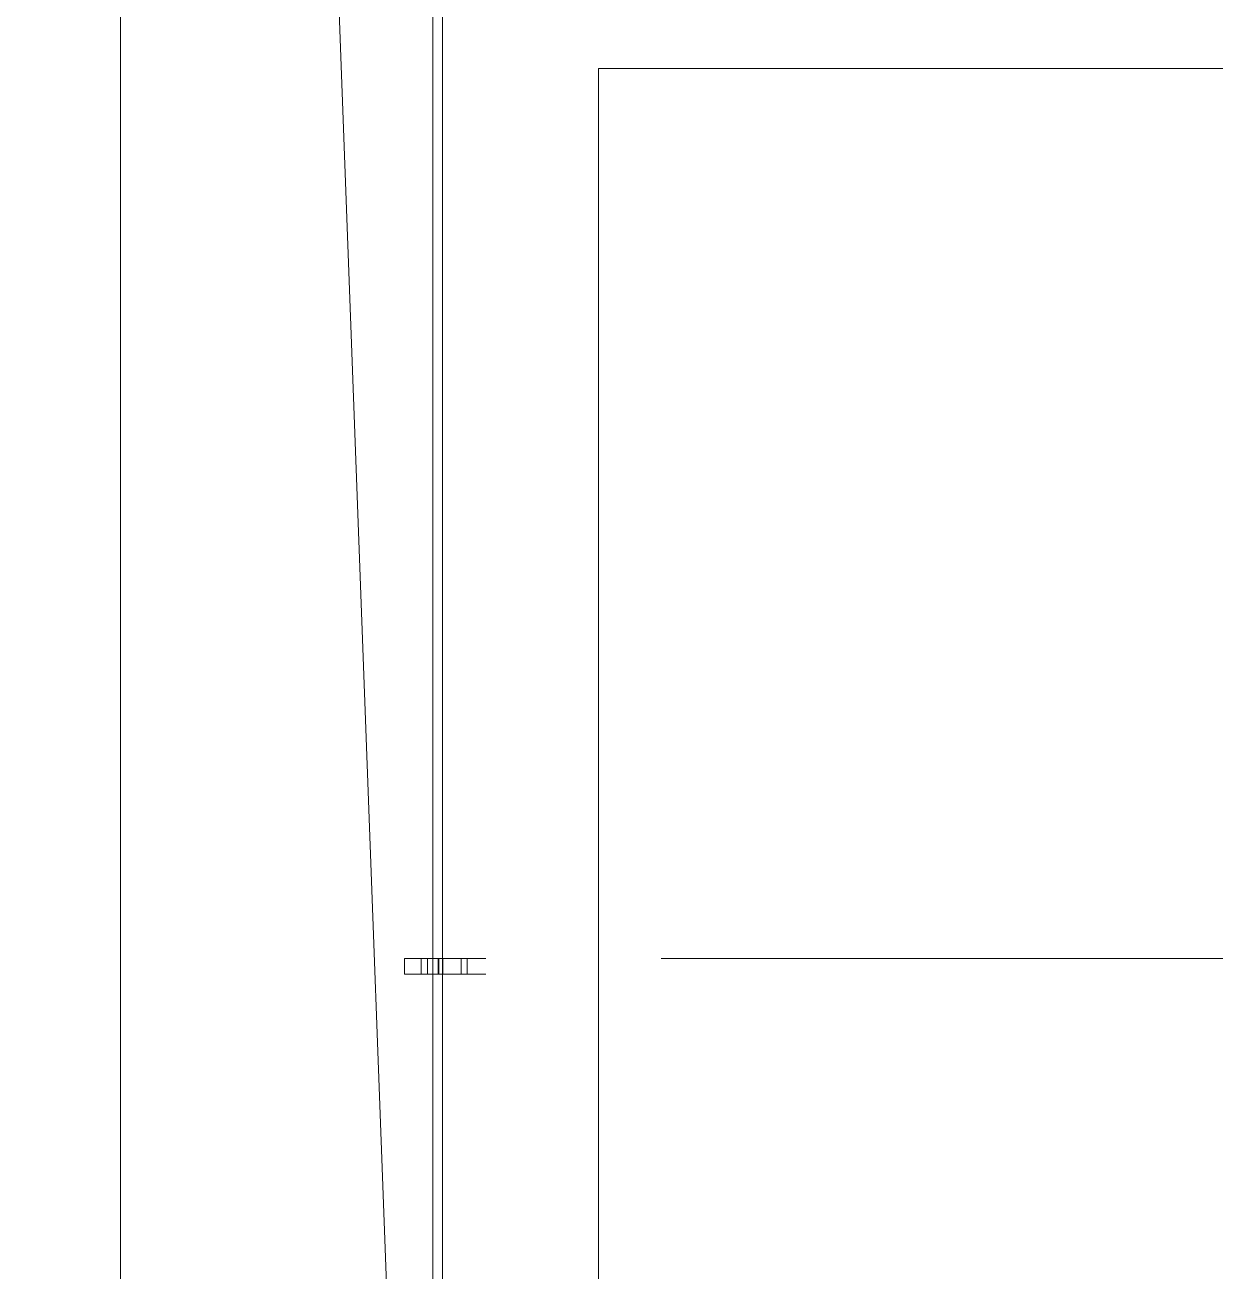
# Model space of a CAD drawing. Header units: millimetres. Extents: x -152400 to 152400, y -152400 to 152400.
# Drawn here: x 296.4 to 677.4, y 4860 to 5258.9 of the extents above; entities that cross this region are included whole.
import ezdxf

# ---------------------------------------------------------------- set-up
doc = ezdxf.new("R2010")
doc.units = ezdxf.units.MM
for name, color, linetype, lineweight in [('A-FLOR', 192, 'Continuous', 15), ('A-GENM', 13, 'Continuous', 9), ('A-WALL', 113, 'Continuous', 15)]:
    doc.layers.add(name, color=color, linetype=linetype, lineweight=lineweight)

# ---------------------------------------------------------------- blocks, each defined once
blk = doc.blocks.new('db74ce14813eb0d5c54c8992806b22fb846ee34c - db74ce14813eb0d5c54c8992806b22fb846ee34c-2050854-Cover Sheet View')
at = {"layer": 'A-GENM'}
mesh = blk.add_polyface(dxfattribs=at)
corners = [(280, 1085, 870), (-280, 1085, 870), (-280, -1085, 870), (280, -1085, 870)]
mesh.append_faces([[corners[k] for k in face] for face in [(2, 3, 0, 1)]])
mesh = blk.add_polyface(dxfattribs=at)
corners = [(280, 1085), (280, -1085), (-280, -1085), (-280, 1085)]
mesh.append_faces([[corners[k] for k in face] for face in [(1, 2, 3, 0)]])
mesh = blk.add_polyface(dxfattribs=at)
corners = [(-280, -1085, 870), (-280, 1085, 870), (-280, 1085), (-280, -1085)]
mesh.append_faces([[corners[k] for k in face] for face in [(3, 0, 1, 2)]])
mesh = blk.add_polyface(dxfattribs=at)
corners = [(290, -1085, 900), (290, 1085, 900), (-280, 1085, 900), (-280, -1085, 900)]
mesh.append_faces([[corners[k] for k in face] for face in [(2, 3, 0, 1)]])
mesh = blk.add_polyface(dxfattribs=at)
corners = [(290, -1085, 870), (-280, -1085, 870), (-280, 1085, 870), (290, 1085, 870)]
mesh.append_faces([[corners[k] for k in face] for face in [(1, 2, 3, 0)]])
mesh = blk.add_polyface(dxfattribs=at)
corners = [(-280, -1085, 900), (-280, 1085, 900), (-280, 1085, 870), (-280, -1085, 870)]
mesh.append_faces([[corners[k] for k in face] for face in [(0, 1, 2, 3)]])
blk = doc.blocks.new('Default_XYZ_box - Default_XYZ_box-2050858-Cover Sheet View')
at = {"layer": 'A-GENM'}
blk.add_line((-230, 0), (230, 0), dxfattribs=at)
at = {"layer": 'A-GENM', "transparency": 33554458}
mesh = blk.add_polyface(dxfattribs=at)
corners = [(250, 285, 40), (-250, 285, 40), (-250, -285, 40), (250, -285, 40)]
mesh.append_faces([[corners[k] for k in face] for face in [(2, 3, 0, 1)]])
mesh = blk.add_polyface(dxfattribs=at)
corners = [(250, 285), (250, -285), (-250, -285), (-250, 285)]
mesh.append_faces([[corners[k] for k in face] for face in [(1, 2, 3, 0)]])
mesh = blk.add_polyface(dxfattribs=at)
corners = [(-250, 285, 40), (250, 285, 40), (250, 285), (-250, 285)]
mesh.append_faces([[corners[k] for k in face] for face in [(0, 1, 2, 3)]])
mesh = blk.add_polyface(dxfattribs=at)
corners = [(-250, -285, 40), (-250, 285, 40), (-250, 285), (-250, -285)]
mesh.append_faces([[corners[k] for k in face] for face in [(0, 1, 2, 3)]])
at = {"layer": 'A-GENM'}
mesh = blk.add_polyface(dxfattribs=at)
corners = [(-292, 0, 425.67), (-312.09, 0, 425.67), (-312.09, 0, 428.18), (-304.7, 0, 428.18), (-307.07, 0, 432.55), (-306.42, 0, 435.37), (-304.64, 0, 437.08), (-301.34, 0, 437.6), (-292, 0, 437.6), (-292, 0, 435.09), (-301.08, 0, 435.09), (-303.73, 0, 434.29), (-304.56, 0, 432.02), (-304, 0, 429.97), (-302.48, 0, 428.59), (-299.84, 0, 428.18), (-292, 0, 428.18)]
mesh.append_faces([[corners[k] for k in face] for face in [(10, 7, 8, 9)]], dxfattribs={"vtx0": -1})
mesh.append_faces([[corners[k] for k in face] for face in [(12, 4, 11)]], dxfattribs={"vtx0": -1, "vtx1": -1})
mesh.append_faces([[corners[k] for k in face] for face in [(3, 14, 15), (4, 12, 13)]], dxfattribs={"vtx0": -1, "vtx2": -1})
mesh.append_faces([[corners[k] for k in face] for face in [(5, 6, 11, 4)]], dxfattribs={"vtx1": -1, "vtx2": -1})
mesh.append_faces([[corners[k] for k in face] for face in [(6, 7, 10, 11), (3, 4, 13, 14)]], dxfattribs={"vtx1": -1, "vtx3": -1})
mesh.append_faces([[corners[k] for k in face] for face in [(1, 2, 3, 15)]], dxfattribs={"vtx2": -1, "vtx3": -1})
mesh.append_faces([[corners[k] for k in face] for face in [(15, 16, 0, 1)]], dxfattribs={"vtx3": -1})
mesh = blk.add_polyface(dxfattribs=at)
corners = [(-312.09, -5, 428.18), (-304.7, -5, 428.18), (-304.7, 0, 428.18), (-312.09, 0, 428.18)]
mesh.append_faces([[corners[k] for k in face] for face in [(0, 1, 2, 3)]])
mesh = blk.add_polyface(dxfattribs=at)
corners = [(-292, -5, 425.67), (-312.09, -5, 425.67), (-312.09, 0, 425.67), (-292, 0, 425.67)]
mesh.append_faces([[corners[k] for k in face] for face in [(0, 1, 2, 3)]])
mesh = blk.add_polyface(dxfattribs=at)
corners = [(-309.58, 0, 441.05), (-312.09, 0, 441.05), (-312.09, 0, 443.56), (-309.58, 0, 443.56), (-292, 0, 441.05), (-306.75, 0, 441.05), (-306.75, 0, 443.56), (-292, 0, 443.56)]
mesh.append_faces([[corners[k] for k in face] for face in [(2, 3, 0, 1), (5, 6, 7, 4)]])
mesh = blk.add_polyface(dxfattribs=at)
corners = [(-292, 0, 462.71), (-312.09, 0, 462.71), (-312.09, 0, 465.23), (-304.7, 0, 465.23), (-307.07, 0, 469.6), (-306.42, 0, 472.42), (-304.64, 0, 474.13), (-301.34, 0, 474.64), (-292, 0, 474.64), (-292, 0, 472.13), (-301.08, 0, 472.13), (-303.73, 0, 471.33), (-304.56, 0, 469.07), (-304, 0, 467.01), (-302.48, 0, 465.63), (-299.84, 0, 465.23), (-292, 0, 465.23)]
mesh.append_faces([[corners[k] for k in face] for face in [(10, 7, 8, 9)]], dxfattribs={"vtx0": -1})
mesh.append_faces([[corners[k] for k in face] for face in [(12, 4, 11)]], dxfattribs={"vtx0": -1, "vtx1": -1})
mesh.append_faces([[corners[k] for k in face] for face in [(3, 14, 15), (4, 12, 13)]], dxfattribs={"vtx0": -1, "vtx2": -1})
mesh.append_faces([[corners[k] for k in face] for face in [(5, 6, 11, 4)]], dxfattribs={"vtx1": -1, "vtx2": -1})
mesh.append_faces([[corners[k] for k in face] for face in [(6, 7, 10, 11), (3, 4, 13, 14)]], dxfattribs={"vtx1": -1, "vtx3": -1})
mesh.append_faces([[corners[k] for k in face] for face in [(1, 2, 3, 15)]], dxfattribs={"vtx2": -1, "vtx3": -1})
mesh.append_faces([[corners[k] for k in face] for face in [(15, 16, 0, 1)]], dxfattribs={"vtx3": -1})
mesh = blk.add_polyface(dxfattribs=at)
corners = [(-312.09, -5, 465.23), (-304.7, -5, 465.23), (-304.7, 0, 465.23), (-312.09, 0, 465.23)]
mesh.append_faces([[corners[k] for k in face] for face in [(0, 1, 2, 3)]])
mesh = blk.add_polyface(dxfattribs=at)
corners = [(-292, -5, 462.71), (-312.09, -5, 462.71), (-312.09, 0, 462.71), (-292, 0, 462.71)]
mesh.append_faces([[corners[k] for k in face] for face in [(0, 1, 2, 3)]])
mesh = blk.add_polyface(dxfattribs=at)
corners = [(-290.74, 0, 446.7), (-290.43, 0, 449.22), (-288.55, 0, 452.47), (-289.18, 0, 455.04), (-290.96, 0, 456.26), (-293.88, 0, 456.44), (-292, 0, 452.51), (-294.19, 0, 447.99), (-299.45, 0, 446.39), (-303.34, 0, 447.11), (-306.1, 0, 449.19), (-307.07, 0, 452.39), (-304.87, 0, 456.44), (-306.75, 0, 456.44), (-306.75, 0, 458.95), (-294.02, 0, 458.95), (-289.14, 0, 458.26), (-286.87, 0, 456.08), (-286.04, 0, 452.42), (-287.21, 0, 448.24), (-299.62, 0, 448.9), (-295.74, 0, 449.97), (-294.51, 0, 452.66), (-295.73, 0, 455.35), (-299.55, 0, 456.44), (-303.29, 0, 455.32), (-304.56, 0, 452.62), (-303.31, 0, 449.99)]
mesh.append_faces([[corners[k] for k in face] for face in [(14, 12, 13)]], dxfattribs={"vtx0": -1})
mesh.append_faces([[corners[k] for k in face] for face in [(11, 26, 10)]], dxfattribs={"vtx0": -1, "vtx1": -1})
mesh.append_faces([[corners[k] for k in face] for face in [(15, 5, 23, 24)]], dxfattribs={"vtx0": -1, "vtx1": -1, "vtx3": -1})
mesh.append_faces([[corners[k] for k in face] for face in [(2, 18, 19, 1), (3, 16, 17, 2), (16, 3, 4), (8, 20, 21, 7), (9, 27, 20, 8), (10, 26, 27, 9), (12, 25, 26, 11), (24, 14, 15)]], dxfattribs={"vtx0": -1, "vtx2": -1})
mesh.append_faces([[corners[k] for k in face] for face in [(0, 1, 19)]], dxfattribs={"vtx1": -1})
mesh.append_faces([[corners[k] for k in face] for face in [(17, 18, 2)]], dxfattribs={"vtx1": -1, "vtx2": -1})
mesh.append_faces([[corners[k] for k in face] for face in [(24, 25, 12, 14)]], dxfattribs={"vtx1": -1, "vtx2": -1, "vtx3": -1})
mesh.append_faces([[corners[k] for k in face] for face in [(21, 22, 6, 7), (5, 6, 22, 23), (4, 5, 15, 16)]], dxfattribs={"vtx1": -1, "vtx3": -1})
mesh = blk.add_polyface(dxfattribs=at)
corners = [(-306.75, -5, 443.56), (-292, -5, 443.56), (-292, 0, 443.56), (-306.75, 0, 443.56)]
mesh.append_faces([[corners[k] for k in face] for face in [(0, 1, 2, 3)]])
mesh = blk.add_polyface(dxfattribs=at)
corners = [(-292, -5, 441.05), (-306.75, -5, 441.05), (-306.75, 0, 441.05), (-292, 0, 441.05)]
mesh.append_faces([[corners[k] for k in face] for face in [(0, 1, 2, 3)]])
mesh = blk.add_polyface(dxfattribs=at)
corners = [(-306.75, -5, 458.95), (-294.02, -5, 458.95), (-294.02, 0, 458.95), (-306.75, 0, 458.95)]
mesh.append_faces([[corners[k] for k in face] for face in [(0, 1, 2, 3)]])
mesh = blk.add_polyface(dxfattribs=at)
corners = [(-301.34, -5, 437.6), (-292, -5, 437.6), (-292, 0, 437.6), (-301.34, 0, 437.6)]
mesh.append_faces([[corners[k] for k in face] for face in [(3, 0, 1, 2)]])
mesh = blk.add_polyface(dxfattribs=at)
corners = [(-301.34, -5, 474.64), (-292, -5, 474.64), (-292, 0, 474.64), (-301.34, 0, 474.64)]
mesh.append_faces([[corners[k] for k in face] for face in [(3, 0, 1, 2)]])
mesh = blk.add_polyface(dxfattribs=at)
corners = [(-292, -5, 435.09), (-301.08, -5, 435.09), (-301.08, 0, 435.09), (-292, 0, 435.09)]
mesh.append_faces([[corners[k] for k in face] for face in [(3, 0, 1, 2)]])
mesh = blk.add_polyface(dxfattribs=at)
corners = [(-292, -5, 472.13), (-301.08, -5, 472.13), (-301.08, 0, 472.13), (-292, 0, 472.13)]
mesh.append_faces([[corners[k] for k in face] for face in [(3, 0, 1, 2)]])
mesh = blk.add_polyface(dxfattribs=at)
corners = [(-299.84, -5, 428.18), (-292, -5, 428.18), (-292, 0, 428.18), (-299.84, 0, 428.18)]
mesh.append_faces([[corners[k] for k in face] for face in [(0, 1, 2, 3)]])
mesh = blk.add_polyface(dxfattribs=at)
corners = [(-299.84, -5, 465.23), (-292, -5, 465.23), (-292, 0, 465.23), (-299.84, 0, 465.23)]
mesh.append_faces([[corners[k] for k in face] for face in [(0, 1, 2, 3)]])
mesh = blk.add_polyface(dxfattribs=at)
corners = [(-292, -5, 425.67), (-292, -5, 428.18), (-299.84, -5, 428.18), (-302.48, -5, 428.59), (-304, -5, 429.97), (-304.56, -5, 432.02), (-303.73, -5, 434.29), (-301.08, -5, 435.09), (-292, -5, 435.09), (-292, -5, 437.6), (-301.34, -5, 437.6), (-304.64, -5, 437.08), (-306.42, -5, 435.37), (-307.07, -5, 432.55), (-304.7, -5, 428.18), (-312.09, -5, 428.18), (-312.09, -5, 425.67)]
mesh.append_faces([[corners[k] for k in face] for face in [(5, 13, 4)]], dxfattribs={"vtx0": -1, "vtx1": -1})
mesh.append_faces([[corners[k] for k in face] for face in [(14, 2, 3), (14, 3, 4, 13), (7, 10, 11), (13, 5, 6, 12)]], dxfattribs={"vtx0": -1, "vtx2": -1})
mesh.append_faces([[corners[k] for k in face] for face in [(11, 12, 6, 7)]], dxfattribs={"vtx1": -1, "vtx3": -1})
mesh.append_faces([[corners[k] for k in face] for face in [(0, 1, 2, 16)]], dxfattribs={"vtx2": -1})
mesh.append_faces([[corners[k] for k in face] for face in [(14, 15, 16, 2)]], dxfattribs={"vtx2": -1, "vtx3": -1})
mesh.append_faces([[corners[k] for k in face] for face in [(7, 8, 9, 10)]], dxfattribs={"vtx3": -1})
mesh = blk.add_polyface(dxfattribs=at)
corners = [(-292, -5, 441.05), (-292, -5, 443.56), (-306.75, -5, 443.56), (-306.75, -5, 441.05), (-309.58, -5, 441.05), (-309.58, -5, 443.56), (-312.09, -5, 443.56), (-312.09, -5, 441.05)]
mesh.append_faces([[corners[k] for k in face] for face in [(3, 0, 1, 2), (7, 4, 5, 6)]])
mesh = blk.add_polyface(dxfattribs=at)
corners = [(-292, -5, 462.71), (-292, -5, 465.23), (-299.84, -5, 465.23), (-302.48, -5, 465.63), (-304, -5, 467.01), (-304.56, -5, 469.07), (-303.73, -5, 471.33), (-301.08, -5, 472.13), (-292, -5, 472.13), (-292, -5, 474.64), (-301.34, -5, 474.64), (-304.64, -5, 474.13), (-306.42, -5, 472.42), (-307.07, -5, 469.6), (-304.7, -5, 465.23), (-312.09, -5, 465.23), (-312.09, -5, 462.71)]
mesh.append_faces([[corners[k] for k in face] for face in [(5, 13, 4)]], dxfattribs={"vtx0": -1, "vtx1": -1})
mesh.append_faces([[corners[k] for k in face] for face in [(14, 2, 3), (14, 3, 4, 13), (7, 10, 11), (13, 5, 6, 12)]], dxfattribs={"vtx0": -1, "vtx2": -1})
mesh.append_faces([[corners[k] for k in face] for face in [(11, 12, 6, 7)]], dxfattribs={"vtx1": -1, "vtx3": -1})
mesh.append_faces([[corners[k] for k in face] for face in [(0, 1, 2, 16)]], dxfattribs={"vtx2": -1})
mesh.append_faces([[corners[k] for k in face] for face in [(14, 15, 16, 2)]], dxfattribs={"vtx2": -1, "vtx3": -1})
mesh.append_faces([[corners[k] for k in face] for face in [(7, 8, 9, 10)]], dxfattribs={"vtx3": -1})
mesh = blk.add_polyface(dxfattribs=at)
corners = [(-290.74, -5, 446.7), (-287.21, -5, 448.24), (-286.04, -5, 452.42), (-286.87, -5, 456.08), (-289.14, -5, 458.26), (-294.02, -5, 458.95), (-306.75, -5, 458.95), (-306.75, -5, 456.44), (-304.87, -5, 456.44), (-307.07, -5, 452.39), (-306.1, -5, 449.19), (-303.34, -5, 447.11), (-299.45, -5, 446.39), (-294.19, -5, 447.99), (-292, -5, 452.51), (-293.88, -5, 456.44), (-290.96, -5, 456.26), (-289.18, -5, 455.04), (-288.55, -5, 452.47), (-290.43, -5, 449.22), (-299.62, -5, 448.9), (-303.31, -5, 449.99), (-304.56, -5, 452.62), (-303.29, -5, 455.32), (-299.55, -5, 456.44), (-295.73, -5, 455.35), (-294.51, -5, 452.66), (-295.74, -5, 449.97)]
mesh.append_faces([[corners[k] for k in face] for face in [(8, 6, 7), (1, 18, 19, 0)]], dxfattribs={"vtx0": -1})
mesh.append_faces([[corners[k] for k in face] for face in [(12, 20, 11), (23, 8, 22), (15, 26, 14)]], dxfattribs={"vtx0": -1, "vtx1": -1})
mesh.append_faces([[corners[k] for k in face] for face in [(15, 5, 25, 26)]], dxfattribs={"vtx0": -1, "vtx1": -1, "vtx3": -1})
mesh.append_faces([[corners[k] for k in face] for face in [(21, 10, 11, 20), (10, 21, 22), (27, 13, 14, 26), (5, 15, 16, 4), (4, 16, 17)]], dxfattribs={"vtx0": -1, "vtx2": -1})
mesh.append_faces([[corners[k] for k in face] for face in [(8, 23, 24, 6)]], dxfattribs={"vtx0": -1, "vtx2": -1, "vtx3": -1})
mesh.append_faces([[corners[k] for k in face] for face in [(22, 8, 9, 10), (18, 1, 2, 3)]], dxfattribs={"vtx0": -1, "vtx3": -1})
mesh.append_faces([[corners[k] for k in face] for face in [(12, 13, 27, 20), (5, 6, 24, 25), (3, 4, 17, 18)]], dxfattribs={"vtx1": -1, "vtx3": -1})

msp = doc.modelspace()

# ---------------------------------------------------------------- block references
at = {"layer": 'A-GENM'}
for name, p in [('db74ce14813eb0d5c54c8992806b22fb846ee34c - db74ce14813eb0d5c54c8992806b22fb846ee34c-2050854-Cover Sheet View', (710, 5550)), ('Default_XYZ_box - Default_XYZ_box-2050858-Cover Sheet View', (730, 4960, 900))]:
    msp.add_blockref(name, p, dxfattribs=at)

# ---------------------------------------------------------------- meshes
at = {"layer": 'A-FLOR', "lineweight": 18}
mesh = msp.add_polyface(dxfattribs=at)
corners = [(-1339, 7145), (327, 7145), (327, 2604), (-1339, 2604)]
mesh.append_faces([[corners[k] for k in face] for face in [(2, 3, 0, 1)]])
mesh = msp.add_polyface(dxfattribs=at)
corners = [(-1339, 7145, 1), (-1339, 2604, 1), (327, 2604, 1), (327, 7145, 1)]
mesh.append_faces([[corners[k] for k in face] for face in [(1, 2, 3, 0)]])
mesh = msp.add_polyface(dxfattribs=at)
corners = [(327, 2604), (327, 7145), (327, 7145, 1), (327, 2604, 1)]
mesh.append_faces([[corners[k] for k in face] for face in [(0, 1, 2, 3)]])
mesh = msp.add_polyface(dxfattribs=at)
corners = [(427, 7145), (3741, 7145), (3741, 4457), (427, 4457)]
mesh.append_faces([[corners[k] for k in face] for face in [(3, 0, 1, 2)]])
mesh = msp.add_polyface(dxfattribs=at)
corners = [(427, 7145, 1), (427, 4457, 1), (3741, 4457, 1), (3741, 7145, 1)]
mesh.append_faces([[corners[k] for k in face] for face in [(2, 3, 0, 1)]])
mesh = msp.add_polyface(dxfattribs=at)
corners = [(427, 7145), (427, 4457), (427, 4457, 1), (427, 7145, 1)]
mesh.append_faces([[corners[k] for k in face] for face in [(0, 1, 2, 3)]])
at = {"layer": 'A-WALL', "lineweight": 18}
mesh = msp.add_polyface(dxfattribs=at)
corners = [(327, 4307), (327, 4307, 2580), (327, 7145, 2580), (327, 7145)]
mesh.append_faces([[corners[k] for k in face] for face in [(1, 2, 3, 0)]])
mesh = msp.add_polyface(dxfattribs=at)
corners = [(427, 7145), (427, 4457), (427, 4307), (327, 4307), (327, 7145)]
mesh.append_faces([[corners[k] for k in face] for face in [(1, 4, 0)]], dxfattribs={"vtx0": -1})
mesh.append_faces([[corners[k] for k in face] for face in [(3, 4, 1, 2)]], dxfattribs={"vtx1": -1})
mesh = msp.add_polyface(dxfattribs=at)
corners = [(427, 4307, 2580), (427, 4457, 2580), (427, 7145, 2580), (327, 7145, 2580), (327, 4307, 2580)]
mesh.append_faces([[corners[k] for k in face] for face in [(1, 4, 0)]], dxfattribs={"vtx0": -1})
mesh.append_faces([[corners[k] for k in face] for face in [(3, 4, 1, 2)]], dxfattribs={"vtx1": -1})
mesh = msp.add_polyface(dxfattribs=at)
corners = [(427, 4307), (427, 4457), (427, 7145), (427, 7145, 2580), (427, 4457, 2580), (427, 4307, 2580)]
mesh.append_faces([[corners[k] for k in face] for face in [(4, 5, 0, 1), (1, 2, 3, 4)]], dxfattribs={"vtx3": -1})

doc.saveas('drawing.dxf')
